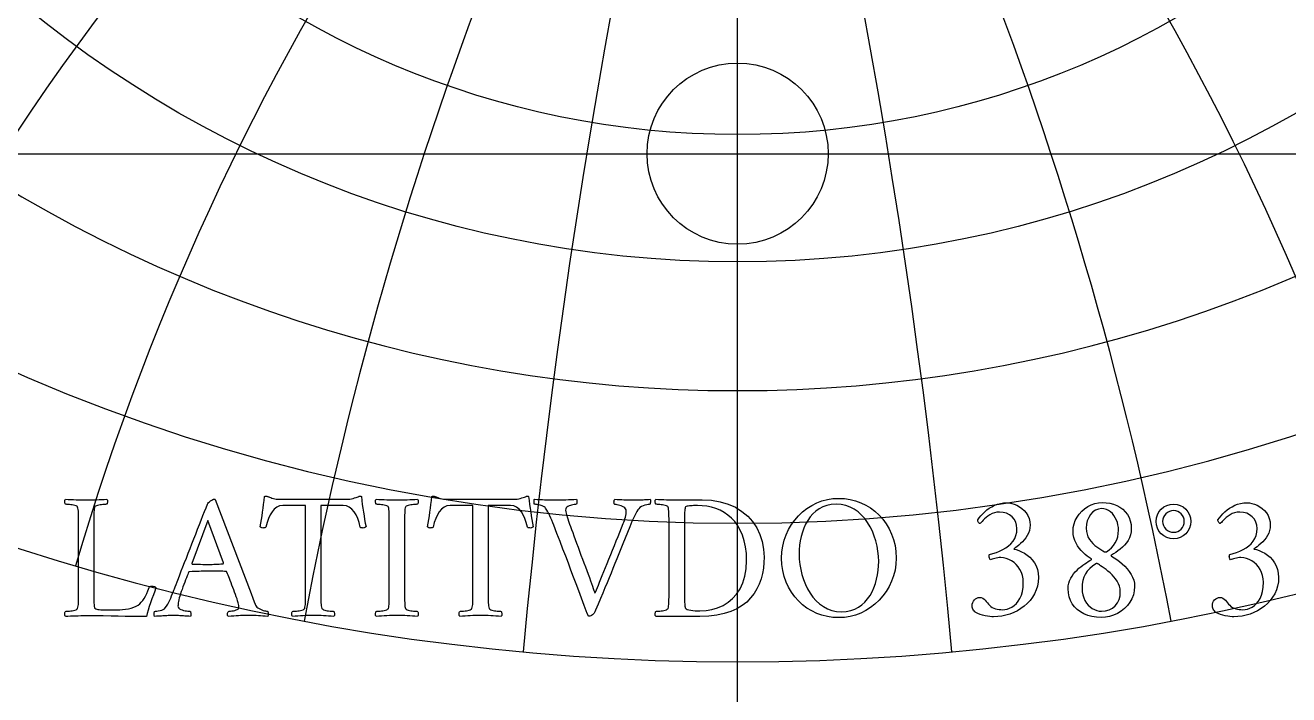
# Model space of a CAD drawing. Header units: millimetres. Extents: x -32.4 to 32.4, y -32.4 to 33.4.
# Drawn here: x -10.22 to 7.91, y -7.76 to 1.84 of the extents above; entities that cross this region are included whole.
import ezdxf

# ---------------------------------------------------------------- set-up
doc = ezdxf.new("R2010")
doc.units = ezdxf.units.MM
for name, color, linetype in [('CUT_INNER', 6, 'Continuous'), ('ENGRAVE', 7, 'Continuous'), ('ENGRAVE_FINE', 8, 'Continuous'), ('TEXT', 5, 'Continuous')]:
    doc.layers.add(name, color=color, linetype=linetype)

msp = doc.modelspace()

# ---------------------------------------------------------------- linework, layer by layer
at = {"layer": 'CUT_INNER'}
msp.add_circle((0, 0), 1.3, dxfattribs=at)
at = {"layer": 'ENGRAVE'}
for points in [[(0, -31.9), (0, 31.9)], [(-31.9, 0), (31.9, 0)]]:
    msp.add_lwpolyline(points, dxfattribs=at)
for centre, radius in [((0, 0), 31.9), ((0, 14.5583), 16.1101), ((0, 12.9155), 12.6421), ((0, 0), 20.8814), ((0, 0), 13.6687)]:
    msp.add_circle(centre, radius, dxfattribs=at)
for centre, radius, start, end in [((0, 16.9428), 20.3436, 152.65175, 27.34825), ((0, 20.5259), 25.8291, 183.831, 356.169), ((0, 26.2515), 33.5436, 206.89655, 333.10345), ((0, -16.6098), 26.6818, 38.5, 141.5), ((0, -16.6098), 26.6818, 38.5, 141.5)]:
    msp.add_arc(centre, radius, start, end, dxfattribs=at)
at = {"layer": 'ENGRAVE_FINE'}
for centre, radius, start, end in [((-99.5779, -16.6098), 103.0906, 5.264652, 27.419016), ((-99.5779, -16.6098), 103.0906, 5.264652, 27.419016), ((99.5779, -16.6098), 103.0906, 152.580984, 174.735348), ((99.5779, -16.6098), 103.0906, 152.580984, 174.735348), ((-46.2143, -16.6098), 53.3636, 10.69144, 55.74138), ((-46.2143, -16.6098), 53.3636, 10.69144, 55.74138), ((46.2143, -16.6098), 53.3636, 124.25862, 169.30856), ((46.2143, -16.6098), 53.3636, 124.25862, 169.30856), ((-26.6818, -16.6098), 37.7338, 16.46147, 85.90685), ((-26.6818, -16.6098), 37.7338, 16.46147, 85.90685), ((26.6818, -16.6098), 37.7338, 94.09315, 163.53853), ((26.6818, -16.6098), 37.7338, 94.09315, 163.53853), ((-15.4048, -16.6098), 30.8095, 22.79828, 117.66393), ((-15.4048, -16.6098), 30.8095, 22.79828, 117.66393), ((15.4048, -16.6098), 30.8095, 62.33607, 157.20172), ((15.4048, -16.6098), 30.8095, 62.33607, 157.20172), ((-7.1494, -16.6098), 27.623, 30.00143, 131.0588), ((-7.1494, -16.6098), 27.623, 30.00143, 131.0588), ((7.1494, -16.6098), 27.623, 48.9412, 149.99857), ((7.1494, -16.6098), 27.623, 48.9412, 149.99857), ((0, 52.1278), 63.3478, 239.880424, 300.119576)]:
    msp.add_arc(centre, radius, start, end, dxfattribs=at)
at = {"layer": 'TEXT'}
for points in [[(-9.2397, -6.34), (-9.2397, -6.3429), (-9.2397, -6.3465), (-9.2397, -6.3507), (-9.2397, -6.3556), (-9.2397, -6.3681), (-9.2397, -6.3824), (-9.2397, -6.3986), (-9.2397, -6.4164), (-9.2395, -6.4348), (-9.239, -6.4524), (-9.2382, -6.4691), (-9.2371, -6.4851), (-9.2355, -6.499), (-9.2332, -6.5097), (-9.2303, -6.5171), (-9.2267, -6.5214), (-9.213, -6.5295), (-9.1979, -6.5359), (-9.1813, -6.5405), (-9.1633, -6.5434), (-9.1418, -6.5451), (-9.115, -6.5463), (-9.0829, -6.547), (-9.0454, -6.5473), (-8.9029, -6.5473), (-8.8658, -6.5462), (-8.8268, -6.543), (-8.7861, -6.5378), (-8.7436, -6.5304), (-8.7024, -6.5208), (-8.6656, -6.5087), (-8.6331, -6.4942), (-8.6051, -6.4773), (-8.5821, -6.4589), (-8.56, -6.4372), (-8.5388, -6.4122), (-8.5183, -6.3841), (-8.4988, -6.3517), (-8.4804, -6.3141), (-8.4632, -6.2714), (-8.447, -6.2235), (-8.4428, -6.2167), (-8.4354, -6.2118), (-8.4247, -6.2089), (-8.4108, -6.2079), (-8.3894, -6.2089), (-8.3719, -6.2118), (-8.3583, -6.2167), (-8.3486, -6.2235), (-8.3671, -6.2761), (-8.3865, -6.3303), (-8.4066, -6.3862), (-8.4276, -6.4436), (-8.4471, -6.4998), (-8.4629, -6.5518), (-8.475, -6.5995), (-8.4833, -6.6431), (-8.5855, -6.6428), (-8.6873, -6.6418), (-8.7888, -6.6402), (-8.89, -6.6379), (-8.9942, -6.6356), (-9.105, -6.634), (-9.2222, -6.6331), (-9.3459, -6.6327), (-9.3888, -6.633), (-9.4294, -6.6337), (-9.4678, -6.6349), (-9.5039, -6.6366), (-9.5392, -6.6383), (-9.5751, -6.6395), (-9.6117, -6.6403), (-9.649, -6.6405), (-9.6534, -6.6344), (-9.6564, -6.6263), (-9.6579, -6.6162), (-9.658, -6.6042), (-9.657, -6.5923), (-9.6551, -6.5822), (-9.6524, -6.5741), (-9.649, -6.568), (-9.6396, -6.5677), (-9.6269, -6.567), (-9.6111, -6.5658), (-9.592, -6.5641), (-9.5715, -6.5617), (-9.5515, -6.5586), (-9.532, -6.5546), (-9.513, -6.5498), (-9.4964, -6.5445), (-9.4841, -6.5388), (-9.4763, -6.5328), (-9.4728, -6.5265), (-9.4682, -6.5099), (-9.4647, -6.4909), (-9.4624, -6.4697), (-9.4612, -6.4462), (-9.4606, -6.4211), (-9.4602, -6.3951), (-9.4599, -6.368), (-9.4599, -6.34), (-9.4599, -5.2599), (-9.4599, -5.2318), (-9.4602, -5.2045), (-9.4606, -5.178), (-9.4612, -5.1524), (-9.4624, -5.1283), (-9.4647, -5.1067), (-9.4682, -5.0875), (-9.4728, -5.0708), (-9.4763, -5.0635), (-9.4841, -5.0572), (-9.4964, -5.0518), (-9.513, -5.0475), (-9.532, -5.0438), (-9.5515, -5.0407), (-9.5715, -5.038), (-9.592, -5.0358), (-9.6111, -5.0341), (-9.6269, -5.0329), (-9.6396, -5.0322), (-9.649, -5.0319), (-9.6524, -5.0258), (-9.6551, -5.0177), (-9.657, -5.0076), (-9.658, -4.9957), (-9.6579, -4.9837), (-9.6564, -4.9736), (-9.6534, -4.9655), (-9.649, -4.9594), (-9.6103, -4.9608), (-9.5719, -4.9623), (-9.5338, -4.964), (-9.4961, -4.9659), (-9.4587, -4.9676), (-9.4217, -4.9688), (-9.3849, -4.9695), (-9.3485, -4.9697), (-9.3112, -4.9695), (-9.2743, -4.9688), (-9.238, -4.9676), (-9.2021, -4.9659), (-9.1661, -4.964), (-9.1293, -4.9623), (-9.0916, -4.9608), (-9.0532, -4.9594), (-9.0487, -4.9655), (-9.0457, -4.9736), (-9.0442, -4.9837), (-9.0441, -4.9957), (-9.0452, -5.0076), (-9.047, -5.0177), (-9.0497, -5.0258), (-9.0532, -5.0319), (-9.0626, -5.0322), (-9.0752, -5.0329), (-9.0911, -5.0341), (-9.1102, -5.0358), (-9.1306, -5.038), (-9.1503, -5.0407), (-9.1694, -5.0438), (-9.1879, -5.0475), (-9.2041, -5.0518), (-9.2164, -5.0572), (-9.2248, -5.0635), (-9.2293, -5.0708), (-9.2328, -5.0847), (-9.2355, -5.1006), (-9.2373, -5.1184), (-9.2384, -5.1381), (-9.239, -5.1593), (-9.2394, -5.1815), (-9.2396, -5.2047), (-9.2397, -5.2288), (-9.2397, -5.2327), (-9.2397, -5.2366), (-9.2397, -5.2404), (-9.2397, -5.2443), (-9.2397, -5.2482), (-9.2397, -5.2521), (-9.2397, -5.256), (-9.2397, -5.2599)], [(-8.0973, -6.2805), (-8.0958, -6.2765), (-8.0912, -6.2646), (-8.0835, -6.2448), (-8.0727, -6.217), (-8.0594, -6.1824), (-8.0439, -6.1422), (-8.0264, -6.0963), (-8.0067, -6.0447), (-7.9852, -5.9888), (-7.9623, -5.9298), (-7.938, -5.8677), (-7.9121, -5.8025), (-7.8855, -5.7354), (-7.8587, -5.6672), (-7.8318, -5.5981), (-7.8046, -5.528), (-7.7777, -5.4581), (-7.7512, -5.3897), (-7.7252, -5.3228), (-7.6997, -5.2573), (-7.6752, -5.1945), (-7.6521, -5.1355), (-7.6305, -5.0805), (-7.6104, -5.0293), (-7.6036, -5.0186), (-7.5939, -5.0073), (-7.581, -4.9953), (-7.565, -4.9827), (-7.5486, -4.9714), (-7.5343, -4.9633), (-7.5221, -4.9584), (-7.5119, -4.9568), (-7.5096, -4.9569), (-7.5077, -4.9571), (-7.5064, -4.9575), (-7.5055, -4.9581), (-7.5046, -4.9588), (-7.5032, -4.9597), (-7.5013, -4.9608), (-7.499, -4.962), (-6.9835, -6.3141), (-6.9581, -6.3808), (-6.9388, -6.4307), (-6.9257, -6.4637), (-6.9188, -6.4799), (-6.9107, -6.4937), (-6.8996, -6.5065), (-6.8855, -6.5183), (-6.8682, -6.5291), (-6.8495, -6.5388), (-6.8307, -6.5469), (-6.8119, -6.5536), (-6.7931, -6.5589), (-6.776, -6.5629), (-6.7624, -6.5657), (-6.7521, -6.5674), (-6.7452, -6.568), (-6.7408, -6.5753), (-6.7381, -6.5845), (-6.7369, -6.5954), (-6.7374, -6.6081), (-6.7387, -6.6204), (-6.74, -6.6298), (-6.7413, -6.6365), (-6.7426, -6.6405), (-6.7792, -6.638), (-6.8138, -6.6356), (-6.8465, -6.6335), (-6.8773, -6.6314), (-6.9086, -6.6297), (-6.9427, -6.6285), (-6.9798, -6.6278), (-7.0198, -6.6276), (-7.0619, -6.6278), (-7.1004, -6.6285), (-7.1351, -6.6297), (-7.1661, -6.6314), (-7.1971, -6.6335), (-7.2319, -6.6356), (-7.2703, -6.638), (-7.3125, -6.6405), (-7.3169, -6.6344), (-7.3199, -6.6263), (-7.3215, -6.6162), (-7.3215, -6.6042), (-7.3203, -6.5923), (-7.318, -6.5822), (-7.3145, -6.5741), (-7.3099, -6.568), (-7.2966, -6.5674), (-7.2801, -6.5657), (-7.2604, -6.5629), (-7.2374, -6.5589), (-7.2147, -6.554), (-7.1959, -6.5482), (-7.181, -6.5417), (-7.17, -6.5343), (-7.1655, -6.5282), (-7.1622, -6.5201), (-7.1603, -6.51), (-7.1597, -6.498), (-7.1607, -6.4844), (-7.1639, -6.4666), (-7.1691, -6.4449), (-7.1765, -6.419), (-7.1855, -6.3903), (-7.1956, -6.3598), (-7.2068, -6.3275), (-7.2192, -6.2934), (-7.2322, -6.2587), (-7.2451, -6.2244), (-7.2581, -6.1907), (-7.271, -6.1574), (-7.2834, -6.1258), (-7.2947, -6.0972), (-7.3048, -6.0714), (-7.3138, -6.0486), (-7.3211, -6.0299), (-7.3264, -6.0166), (-7.3296, -6.0085), (-7.3306, -6.0059), (-7.3309, -6.0056), (-7.3319, -6.0046), (-7.3335, -6.003), (-7.3358, -6.0007), (-7.3384, -5.9984), (-7.341, -5.9968), (-7.3436, -5.9958), (-7.3462, -5.9955), (-7.3667, -5.9944), (-7.3895, -5.9936), (-7.4146, -5.9931), (-7.442, -5.9929), (-7.47, -5.9929), (-7.497, -5.9929), (-7.5231, -5.9929), (-7.5482, -5.9929), (-7.5547, -5.9929), (-7.5612, -5.9929), (-7.5676, -5.9929), (-7.5741, -5.9929), (-7.5804, -5.9929), (-7.5864, -5.9929), (-7.5921, -5.9929), (-7.5974, -5.9929), (-7.6348, -5.993), (-7.6693, -5.9932), (-7.7009, -5.9937), (-7.7295, -5.9942), (-7.7587, -5.9951), (-7.7917, -5.9965), (-7.8286, -5.9983), (-7.8694, -6.0007), (-7.8709, -6.0009), (-7.8726, -6.0017), (-7.8747, -6.0029), (-7.8772, -6.0046), (-7.8794, -6.0063), (-7.8811, -6.0075), (-7.882, -6.0082), (-7.8824, -6.0085), (-7.8836, -6.0117), (-7.8872, -6.0214), (-7.8933, -6.0376), (-7.9018, -6.0603), (-7.912, -6.0874), (-7.9231, -6.1169), (-7.9353, -6.1489), (-7.9484, -6.1833), (-7.9616, -6.2184), (-7.974, -6.2523), (-7.9856, -6.2851), (-7.9963, -6.3167), (-8.0069, -6.3478), (-8.0154, -6.3763), (-8.0218, -6.4022), (-8.0261, -6.4255), (-8.0289, -6.4464), (-8.031, -6.465), (-8.0322, -6.4814), (-8.0326, -6.4954), (-8.0301, -6.509), (-8.0226, -6.521), (-8.01, -6.5316), (-7.9924, -6.5408), (-7.9722, -6.5485), (-7.9516, -6.5547), (-7.9308, -6.5595), (-7.9095, -6.5628), (-7.8902, -6.5651), (-7.8749, -6.5667), (-7.8637, -6.5677), (-7.8564, -6.568), (-7.854, -6.5719), (-7.8519, -6.5787), (-7.8501, -6.5881), (-7.8487, -6.6004), (-7.8479, -6.6131), (-7.848, -6.624), (-7.8492, -6.6331), (-7.8513, -6.6405), (-7.875, -6.6392), (-7.8969, -6.6379), (-7.9171, -6.6366), (-7.9355, -6.6353), (-7.9529, -6.634), (-7.9704, -6.6327), (-7.9879, -6.6314), (-8.0054, -6.6301), (-8.0243, -6.629), (-8.0459, -6.6282), (-8.0702, -6.6277), (-8.0973, -6.6276), (-8.1247, -6.6277), (-8.1498, -6.6282), (-8.1726, -6.629), (-8.1932, -6.6301), (-8.2126, -6.6314), (-8.232, -6.6327), (-8.2515, -6.634), (-8.2709, -6.6353), (-8.2916, -6.6366), (-8.3149, -6.6379), (-8.3408, -6.6392), (-8.3693, -6.6405), (-8.3716, -6.6365), (-8.3732, -6.6298), (-8.3742, -6.6204), (-8.3745, -6.6081), (-8.3742, -6.5954), (-8.3732, -6.5845), (-8.3716, -6.5753), (-8.3693, -6.568), (-8.3557, -6.5672), (-8.3379, -6.5651), (-8.3161, -6.5614), (-8.2903, -6.5563), (-8.2648, -6.5496), (-8.244, -6.5411), (-8.2279, -6.5308), (-8.2165, -6.5188), (-8.1978, -6.4934), (-8.1806, -6.4666), (-8.1648, -6.4384), (-8.1504, -6.4087), (-8.1369, -6.3778), (-8.1236, -6.3462), (-8.1104, -6.3137), (-8.0973, -6.2805)], [(-5.6003, -4.9594), (-5.5836, -4.9586), (-5.5647, -4.9561), (-5.5435, -4.9521), (-5.52, -4.9464), (-5.497, -4.9401), (-5.4772, -4.9341), (-5.4607, -4.9285), (-5.4474, -4.9231), (-5.4379, -4.9186), (-5.43, -4.9154), (-5.4236, -4.9134), (-5.419, -4.9128), (-5.4149, -4.9131), (-5.4105, -4.9141), (-5.4058, -4.9157), (-5.4008, -4.9179), (-5.3941, -4.9757), (-5.3869, -5.0326), (-5.3792, -5.0884), (-5.371, -5.1433), (-5.3624, -5.1972), (-5.3532, -5.2502), (-5.3436, -5.3021), (-5.3335, -5.3531), (-5.3366, -5.3559), (-5.3406, -5.3589), (-5.3456, -5.3623), (-5.3516, -5.3661), (-5.3584, -5.3693), (-5.3659, -5.3712), (-5.3739, -5.3719), (-5.3827, -5.3712), (-5.3956, -5.3704), (-5.406, -5.368), (-5.4138, -5.364), (-5.419, -5.3583), (-5.434, -5.295), (-5.4533, -5.2372), (-5.4768, -5.1849), (-5.5044, -5.1381), (-5.5365, -5.0996), (-5.5731, -5.0721), (-5.6142, -5.0556), (-5.6599, -5.05), (-5.9811, -5.05), (-5.9811, -6.34), (-5.981, -6.368), (-5.9807, -6.3951), (-5.9803, -6.4211), (-5.9798, -6.4462), (-5.9785, -6.4697), (-5.9762, -6.4909), (-5.9727, -6.5099), (-5.9681, -6.5265), (-5.9636, -6.5328), (-5.9552, -6.5388), (-5.9428, -6.5445), (-5.9267, -6.5498), (-5.9083, -6.5546), (-5.8894, -6.5586), (-5.8701, -6.5617), (-5.8502, -6.5641), (-5.8317, -6.5658), (-5.8162, -6.567), (-5.8039, -6.5677), (-5.7946, -6.568), (-5.7911, -6.5741), (-5.7884, -6.5822), (-5.7865, -6.5923), (-5.7855, -6.6042), (-5.7856, -6.6162), (-5.7871, -6.6263), (-5.7901, -6.6344), (-5.7946, -6.6405), (-5.833, -6.638), (-5.8706, -6.6356), (-5.9075, -6.6335), (-5.9435, -6.6314), (-5.9794, -6.6297), (-6.0157, -6.6285), (-6.0525, -6.6278), (-6.0898, -6.6276), (-6.1263, -6.6278), (-6.163, -6.6285), (-6.2001, -6.6297), (-6.2375, -6.6314), (-6.2752, -6.6335), (-6.3133, -6.6356), (-6.3516, -6.638), (-6.3903, -6.6405), (-6.3948, -6.6344), (-6.3978, -6.6263), (-6.3993, -6.6162), (-6.3994, -6.6042), (-6.3983, -6.5923), (-6.3965, -6.5822), (-6.3938, -6.5741), (-6.3903, -6.568), (-6.3809, -6.5677), (-6.3683, -6.567), (-6.3524, -6.5658), (-6.3333, -6.5641), (-6.3129, -6.5617), (-6.2929, -6.5586), (-6.2734, -6.5546), (-6.2543, -6.5498), (-6.2377, -6.5445), (-6.2255, -6.5388), (-6.2177, -6.5328), (-6.2142, -6.5265), (-6.2096, -6.5099), (-6.2061, -6.4909), (-6.2037, -6.4697), (-6.2025, -6.4462), (-6.202, -6.4211), (-6.2016, -6.3951), (-6.2013, -6.368), (-6.2012, -6.34), (-6.2012, -5.05), (-6.5276, -5.05), (-6.5733, -5.0556), (-6.6144, -5.0721), (-6.651, -5.0996), (-6.683, -5.1381), (-6.7109, -5.1849), (-6.7348, -5.2372), (-6.7549, -5.295), (-6.7711, -5.3583), (-6.7763, -5.364), (-6.7841, -5.368), (-6.7944, -5.3704), (-6.8074, -5.3712), (-6.816, -5.3719), (-6.8239, -5.3712), (-6.8309, -5.3693), (-6.8372, -5.3661), (-6.8426, -5.3623), (-6.8472, -5.3589), (-6.851, -5.3559), (-6.854, -5.3531), (-6.844, -5.3021), (-6.8346, -5.2502), (-6.8258, -5.1972), (-6.8177, -5.1433), (-6.8101, -5.0884), (-6.8028, -5.0326), (-6.7959, -4.9757), (-6.7892, -4.9179), (-6.7824, -4.9159), (-6.775, -4.915), (-6.7669, -4.9153), (-6.7582, -4.9166), (-6.7496, -4.9187), (-6.742, -4.9209), (-6.7353, -4.9232), (-6.7297, -4.9257), (-6.7168, -4.931), (-6.7015, -4.9364), (-6.6838, -4.942), (-6.6636, -4.9477), (-6.643, -4.9528), (-6.6238, -4.9565), (-6.6061, -4.9587), (-6.5898, -4.9594)], [(-4.8879, -4.9697), (-4.8506, -4.9695), (-4.8138, -4.9688), (-4.7774, -4.9676), (-4.7416, -4.9659), (-4.7056, -4.964), (-4.6687, -4.9623), (-4.6311, -4.9608), (-4.5926, -4.9594), (-4.5882, -4.9655), (-4.5852, -4.9736), (-4.5837, -4.9837), (-4.5836, -4.9957), (-4.5846, -5.0076), (-4.5865, -5.0177), (-4.5892, -5.0258), (-4.5926, -5.0319), (-4.602, -5.0322), (-4.6147, -5.0329), (-4.6305, -5.0341), (-4.6496, -5.0358), (-4.67, -5.038), (-4.6898, -5.0407), (-4.7089, -5.0438), (-4.7273, -5.0475), (-4.7435, -5.0518), (-4.7558, -5.0572), (-4.7643, -5.0635), (-4.7688, -5.0708), (-4.7723, -5.0847), (-4.7749, -5.1006), (-4.7768, -5.1184), (-4.7778, -5.1381), (-4.7784, -5.1593), (-4.7788, -5.1815), (-4.7791, -5.2047), (-4.7791, -5.2288), (-4.7791, -5.2327), (-4.7791, -5.2366), (-4.7791, -5.2404), (-4.7791, -5.2443), (-4.7791, -5.2482), (-4.7791, -5.2521), (-4.7791, -5.256), (-4.7791, -5.2599), (-4.7791, -6.34), (-4.7791, -6.3439), (-4.7791, -6.3478), (-4.7791, -6.3517), (-4.7791, -6.3556), (-4.7791, -6.3595), (-4.7791, -6.3633), (-4.7791, -6.3672), (-4.7791, -6.3711), (-4.7791, -6.3952), (-4.7788, -6.4181), (-4.7784, -6.4398), (-4.7778, -6.4605), (-4.7768, -6.4797), (-4.7749, -6.4971), (-4.7723, -6.5127), (-4.7688, -6.5265), (-4.7643, -6.5328), (-4.7558, -6.5388), (-4.7435, -6.5445), (-4.7273, -6.5498), (-4.7089, -6.5546), (-4.6898, -6.5586), (-4.67, -6.5617), (-4.6496, -6.5641), (-4.6305, -6.5658), (-4.6147, -6.567), (-4.602, -6.5677), (-4.5926, -6.568), (-4.5892, -6.5741), (-4.5865, -6.5822), (-4.5846, -6.5923), (-4.5836, -6.6042), (-4.5837, -6.6162), (-4.5852, -6.6263), (-4.5882, -6.6344), (-4.5926, -6.6405), (-4.6311, -6.638), (-4.6687, -6.6356), (-4.7056, -6.6335), (-4.7416, -6.6314), (-4.7774, -6.6297), (-4.8138, -6.6285), (-4.8506, -6.6278), (-4.8879, -6.6276), (-4.9244, -6.6278), (-4.9611, -6.6285), (-4.9982, -6.6297), (-5.0356, -6.6314), (-5.0733, -6.6335), (-5.1114, -6.6356), (-5.1497, -6.638), (-5.1884, -6.6405), (-5.1929, -6.6344), (-5.1959, -6.6263), (-5.1974, -6.6162), (-5.1975, -6.6042), (-5.1964, -6.5923), (-5.1946, -6.5822), (-5.1919, -6.5741), (-5.1884, -6.568), (-5.179, -6.5677), (-5.1664, -6.567), (-5.1505, -6.5658), (-5.1314, -6.5641), (-5.1109, -6.5617), (-5.091, -6.5586), (-5.0714, -6.5546), (-5.0524, -6.5498), (-5.0358, -6.5445), (-5.0236, -6.5388), (-5.0158, -6.5328), (-5.0123, -6.5265), (-5.0077, -6.5099), (-5.0042, -6.4909), (-5.0018, -6.4697), (-5.0006, -6.4462), (-5.0001, -6.4211), (-4.9996, -6.3951), (-4.9994, -6.368), (-4.9993, -6.34), (-4.9993, -5.2599), (-4.9994, -5.2318), (-4.9996, -5.2045), (-5.0001, -5.178), (-5.0006, -5.1524), (-5.0018, -5.1283), (-5.0042, -5.1067), (-5.0077, -5.0875), (-5.0123, -5.0708), (-5.0158, -5.0635), (-5.0236, -5.0572), (-5.0358, -5.0518), (-5.0524, -5.0475), (-5.0714, -5.0438), (-5.091, -5.0407), (-5.1109, -5.038), (-5.1314, -5.0358), (-5.1505, -5.0341), (-5.1664, -5.0329), (-5.179, -5.0322), (-5.1884, -5.0319), (-5.1919, -5.0258), (-5.1946, -5.0177), (-5.1964, -5.0076), (-5.1975, -4.9957), (-5.1974, -4.9837), (-5.1959, -4.9736), (-5.1929, -4.9655), (-5.1884, -4.9594), (-5.1497, -4.9608), (-5.1114, -4.9623), (-5.0733, -4.964), (-5.0356, -4.9659), (-4.9982, -4.9676), (-4.9611, -4.9688), (-4.9244, -4.9695), (-4.8879, -4.9697)], [(-3.199, -4.9594), (-3.1824, -4.9586), (-3.1634, -4.9561), (-3.1422, -4.9521), (-3.1187, -4.9464), (-3.0958, -4.9401), (-3.076, -4.9341), (-3.0595, -4.9285), (-3.0462, -4.9231), (-3.0367, -4.9186), (-3.0287, -4.9154), (-3.0224, -4.9134), (-3.0177, -4.9128), (-3.0137, -4.9131), (-3.0093, -4.9141), (-3.0046, -4.9157), (-2.9996, -4.9179), (-2.9929, -4.9757), (-2.9857, -5.0326), (-2.978, -5.0884), (-2.9698, -5.1433), (-2.9611, -5.1972), (-2.952, -5.2502), (-2.9424, -5.3021), (-2.9322, -5.3531), (-2.9353, -5.3559), (-2.9394, -5.3589), (-2.9444, -5.3623), (-2.9504, -5.3661), (-2.9572, -5.3693), (-2.9646, -5.3712), (-2.9727, -5.3719), (-2.9815, -5.3712), (-2.9944, -5.3704), (-3.0048, -5.368), (-3.0125, -5.364), (-3.0177, -5.3583), (-3.0328, -5.295), (-3.052, -5.2372), (-3.0755, -5.1849), (-3.1032, -5.1381), (-3.1353, -5.0996), (-3.1718, -5.0721), (-3.213, -5.0556), (-3.2586, -5.05), (-3.5798, -5.05), (-3.5798, -6.34), (-3.5797, -6.368), (-3.5795, -6.3951), (-3.5791, -6.4211), (-3.5785, -6.4462), (-3.5773, -6.4697), (-3.575, -6.4909), (-3.5715, -6.5099), (-3.5669, -6.5265), (-3.5623, -6.5328), (-3.5539, -6.5388), (-3.5416, -6.5445), (-3.5254, -6.5498), (-3.5071, -6.5546), (-3.4882, -6.5586), (-3.4688, -6.5617), (-3.449, -6.5641), (-3.4305, -6.5658), (-3.415, -6.567), (-3.4026, -6.5677), (-3.3933, -6.568), (-3.3898, -6.5741), (-3.3872, -6.5822), (-3.3853, -6.5923), (-3.3843, -6.6042), (-3.3843, -6.6162), (-3.3859, -6.6263), (-3.3889, -6.6344), (-3.3933, -6.6405), (-3.4318, -6.638), (-3.4694, -6.6356), (-3.5062, -6.6335), (-3.5423, -6.6314), (-3.5781, -6.6297), (-3.6145, -6.6285), (-3.6513, -6.6278), (-3.6886, -6.6276), (-3.725, -6.6278), (-3.7618, -6.6285), (-3.7989, -6.6297), (-3.8363, -6.6314), (-3.874, -6.6335), (-3.912, -6.6356), (-3.9504, -6.638), (-3.9891, -6.6405), (-3.9935, -6.6344), (-3.9965, -6.6263), (-3.9981, -6.6162), (-3.9982, -6.6042), (-3.9971, -6.5923), (-3.9952, -6.5822), (-3.9926, -6.5741), (-3.9891, -6.568), (-3.9797, -6.5677), (-3.9671, -6.567), (-3.9512, -6.5658), (-3.9321, -6.5641), (-3.9116, -6.5617), (-3.8916, -6.5586), (-3.8721, -6.5546), (-3.8531, -6.5498), (-3.8365, -6.5445), (-3.8243, -6.5388), (-3.8164, -6.5328), (-3.813, -6.5265), (-3.8083, -6.5099), (-3.8049, -6.4909), (-3.8025, -6.4697), (-3.8013, -6.4462), (-3.8007, -6.4211), (-3.8003, -6.3951), (-3.8001, -6.368), (-3.8, -6.34), (-3.8, -5.05), (-4.1264, -5.05), (-4.172, -5.0556), (-4.2132, -5.0721), (-4.2497, -5.0996), (-4.2818, -5.1381), (-4.3096, -5.1849), (-4.3336, -5.2372), (-4.3537, -5.295), (-4.3699, -5.3583), (-4.3751, -5.364), (-4.3828, -5.368), (-4.3932, -5.3704), (-4.4061, -5.3712), (-4.4148, -5.3719), (-4.4227, -5.3712), (-4.4297, -5.3693), (-4.4359, -5.3661), (-4.4414, -5.3623), (-4.446, -5.3589), (-4.4498, -5.3559), (-4.4528, -5.3531), (-4.4427, -5.3021), (-4.4333, -5.2502), (-4.4246, -5.1972), (-4.4165, -5.1433), (-4.4089, -5.0884), (-4.4016, -5.0326), (-4.3946, -4.9757), (-4.388, -4.9179), (-4.3812, -4.9159), (-4.3738, -4.915), (-4.3657, -4.9153), (-4.3569, -4.9166), (-4.3483, -4.9187), (-4.3407, -4.9209), (-4.3341, -4.9232), (-4.3284, -4.9257), (-4.3156, -4.931), (-4.3003, -4.9364), (-4.2825, -4.942), (-4.2624, -4.9477), (-4.2417, -4.9528), (-4.2225, -4.9565), (-4.2048, -4.9587), (-4.1886, -4.9594)], [(-2.624, -4.9697), (-2.5829, -4.9695), (-2.5424, -4.9688), (-2.5026, -4.9676), (-2.4634, -4.9659), (-2.4247, -4.964), (-2.3863, -4.9623), (-2.3483, -4.9608), (-2.3106, -4.9594), (-2.3084, -4.9658), (-2.307, -4.9746), (-2.3064, -4.9859), (-2.3067, -4.9995), (-2.3077, -5.0127), (-2.3096, -5.0225), (-2.3123, -5.0289), (-2.3157, -5.0319), (-2.3226, -5.0323), (-2.3329, -5.0335), (-2.3466, -5.0356), (-2.3637, -5.0384), (-2.3822, -5.0423), (-2.4003, -5.0475), (-2.4178, -5.0539), (-2.4349, -5.0617), (-2.4496, -5.0713), (-2.4602, -5.0834), (-2.4665, -5.0979), (-2.4686, -5.1148), (-2.4657, -5.141), (-2.4569, -5.1783), (-2.4424, -5.2265), (-2.422, -5.2858), (-2.4107, -5.3166), (-2.3977, -5.3521), (-2.3829, -5.3924), (-2.3663, -5.4373), (-2.3484, -5.4858), (-2.3297, -5.5367), (-2.3102, -5.59), (-2.2898, -5.6458), (-2.269, -5.7028), (-2.2481, -5.7598), (-2.2269, -5.8168), (-2.2057, -5.8738), (-2.1848, -5.9296), (-2.1649, -5.9832), (-2.1459, -6.0345), (-2.1279, -6.0836), (-2.1113, -6.1293), (-2.0962, -6.1707), (-2.0828, -6.2077), (-2.071, -6.2403), (-2.0612, -6.2673), (-2.0538, -6.2873), (-2.0489, -6.3003), (-2.0464, -6.3064), (-2.0423, -6.2975), (-2.0353, -6.2814), (-2.0255, -6.258), (-2.0127, -6.2273), (-1.9975, -6.1907), (-1.9806, -6.1493), (-1.9619, -6.1033), (-1.9414, -6.0525), (-1.9195, -5.998), (-1.8964, -5.9408), (-1.8722, -5.8808), (-1.8469, -5.8181), (-1.8209, -5.7537), (-1.7948, -5.6889), (-1.7685, -5.6236), (-1.742, -5.5578), (-1.7158, -5.4927), (-1.6905, -5.4295), (-1.666, -5.3683), (-1.6423, -5.3091), (-1.6335, -5.2867), (-1.6254, -5.2637), (-1.618, -5.2401), (-1.6112, -5.2158), (-1.6055, -5.1922), (-1.6015, -5.1705), (-1.599, -5.1507), (-1.5982, -5.1329), (-1.6004, -5.1135), (-1.607, -5.0967), (-1.6179, -5.0824), (-1.6332, -5.0708), (-1.651, -5.0612), (-1.6695, -5.0533), (-1.6886, -5.047), (-1.7083, -5.0423), (-1.7269, -5.0389), (-1.7423, -5.0364), (-1.7547, -5.035), (-1.764, -5.0345), (-1.7685, -5.0304), (-1.7718, -5.0232), (-1.7737, -5.0129), (-1.7744, -4.9995), (-1.7737, -4.9859), (-1.7718, -4.9746), (-1.7685, -4.9658), (-1.764, -4.9594), (-1.7295, -4.9608), (-1.696, -4.9623), (-1.6635, -4.964), (-1.6319, -4.9659), (-1.6003, -4.9676), (-1.5678, -4.9688), (-1.5343, -4.9695), (-1.4998, -4.9697), (-1.4715, -4.9697), (-1.4464, -4.9694), (-1.4243, -4.969), (-1.4052, -4.9685), (-1.3878, -4.9677), (-1.3706, -4.9668), (-1.3535, -4.9658), (-1.3366, -4.9646), (-1.3188, -4.9633), (-1.299, -4.962), (-1.2774, -4.9607), (-1.2537, -4.9594), (-1.2516, -4.9659), (-1.2505, -4.9749), (-1.2503, -4.9866), (-1.2511, -5.0008), (-1.2526, -5.0144), (-1.2544, -5.0241), (-1.2565, -5.03), (-1.2589, -5.0319), (-1.2692, -5.0327), (-1.2845, -5.0352), (-1.3048, -5.0392), (-1.3301, -5.0449), (-1.3566, -5.053), (-1.3803, -5.0643), (-1.4013, -5.0789), (-1.4195, -5.0967), (-1.432, -5.1129), (-1.4464, -5.1359), (-1.4625, -5.1654), (-1.4804, -5.2016), (-1.4986, -5.2407), (-1.5157, -5.279), (-1.5316, -5.3164), (-1.5464, -5.3531), (-1.5807, -5.4381), (-1.6134, -5.5195), (-1.6448, -5.5974), (-1.6746, -5.6717), (-1.7036, -5.7436), (-1.7323, -5.8142), (-1.7606, -5.8835), (-1.7886, -5.9515), (-1.8167, -6.0195), (-1.8453, -6.0888), (-1.8743, -6.1594), (-1.9039, -6.2312), (-1.9346, -6.3057), (-1.9673, -6.3841), (-2.002, -6.4663), (-2.0386, -6.5524), (-2.0492, -6.5751), (-2.0603, -6.5939), (-2.0719, -6.6088), (-2.0839, -6.6198), (-2.0963, -6.6277), (-2.1088, -6.6334), (-2.1216, -6.6368), (-2.1344, -6.6379), (-2.1381, -6.6369), (-2.1415, -6.6337), (-2.1446, -6.6284), (-2.1474, -6.6211), (-2.15, -6.6132), (-2.1526, -6.6065), (-2.1551, -6.6009), (-2.1577, -6.5965), (-2.1998, -6.4857), (-2.2403, -6.3786), (-2.2794, -6.2752), (-2.317, -6.1755), (-2.3541, -6.0774), (-2.3915, -5.9784), (-2.4292, -5.8785), (-2.4673, -5.7779), (-2.5067, -5.6743), (-2.5486, -5.5655), (-2.5928, -5.4515), (-2.6395, -5.3324), (-2.6537, -5.2958), (-2.6677, -5.2612), (-2.6816, -5.2285), (-2.6952, -5.1977), (-2.7092, -5.1686), (-2.724, -5.1407), (-2.7397, -5.1142), (-2.7561, -5.0889), (-2.7639, -5.079), (-2.7742, -5.0701), (-2.7872, -5.0622), (-2.8027, -5.0552), (-2.8195, -5.0492), (-2.8361, -5.0442), (-2.8525, -5.0402), (-2.8688, -5.0371), (-2.8839, -5.0348), (-2.897, -5.0332), (-2.9079, -5.0322), (-2.9167, -5.0319), (-2.9178, -5.0297), (-2.9186, -5.0232), (-2.9191, -5.0122), (-2.9193, -4.9969), (-2.9191, -4.9815), (-2.9186, -4.9701), (-2.9178, -4.9627), (-2.9167, -4.9594), (-2.8745, -4.9608), (-2.8361, -4.9623), (-2.8014, -4.964), (-2.7703, -4.9659), (-2.7393, -4.9676), (-2.7046, -4.9688), (-2.6662, -4.9695), (-2.624, -4.9697)], [(-0.5077, -4.9672), (-0.374, -4.9739), (-0.25, -4.994), (-0.1357, -5.0276), (-0.0311, -5.0747), (0.0628, -5.1333), (0.1451, -5.2016), (0.2156, -5.2796), (0.2746, -5.3674), (0.321, -5.4631), (0.3542, -5.5652), (0.3741, -5.6736), (0.3808, -5.7883), (0.378, -5.8681), (0.3698, -5.9469), (0.356, -6.0248), (0.3367, -6.1017), (0.3109, -6.1762), (0.2775, -6.2468), (0.2364, -6.3135), (0.1878, -6.3763), (0.1307, -6.434), (0.0644, -6.4854), (-0.0111, -6.5305), (-0.0958, -6.5693), (-0.1907, -6.6004), (-0.2966, -6.6227), (-0.4135, -6.6361), (-0.5414, -6.6405), (-1.1734, -6.6405), (-1.1779, -6.6344), (-1.1809, -6.6263), (-1.1824, -6.6162), (-1.1825, -6.6042), (-1.1814, -6.5923), (-1.1796, -6.5822), (-1.1769, -6.5741), (-1.1734, -6.568), (-1.164, -6.5677), (-1.1514, -6.567), (-1.1355, -6.5658), (-1.1164, -6.5641), (-1.0959, -6.5617), (-1.076, -6.5586), (-1.0564, -6.5546), (-1.0374, -6.5498), (-1.0208, -6.5445), (-1.0086, -6.5388), (-1.0008, -6.5328), (-0.9973, -6.5265), (-0.9927, -6.5099), (-0.9892, -6.4909), (-0.9868, -6.4697), (-0.9856, -6.4462), (-0.9851, -6.4211), (-0.9846, -6.3951), (-0.9844, -6.368), (-0.9843, -6.34), (-0.9843, -5.2599), (-0.9844, -5.2318), (-0.9846, -5.2045), (-0.9851, -5.178), (-0.9856, -5.1524), (-0.9868, -5.1283), (-0.9892, -5.1067), (-0.9927, -5.0875), (-0.9973, -5.0708), (-1.0008, -5.0635), (-1.0086, -5.0572), (-1.0208, -5.0518), (-1.0374, -5.0475), (-1.0564, -5.0438), (-1.076, -5.0407), (-1.0959, -5.038), (-1.1164, -5.0358), (-1.1355, -5.0341), (-1.1514, -5.0329), (-1.164, -5.0322), (-1.1734, -5.0319), (-1.1769, -5.0258), (-1.1796, -5.0177), (-1.1814, -5.0076), (-1.1825, -4.9957), (-1.1824, -4.9837), (-1.1809, -4.9736), (-1.1779, -4.9655), (-1.1734, -4.9594), (-1.1347, -4.9608), (-1.0964, -4.9623), (-1.0583, -4.964), (-1.0206, -4.9659), (-0.9832, -4.9676), (-0.9461, -4.9688), (-0.9094, -4.9695), (-0.8729, -4.9697), (-0.8336, -4.9697), (-0.7907, -4.9694), (-0.7442, -4.969), (-0.6942, -4.9685), (-0.6437, -4.9679), (-0.5958, -4.9675), (-0.5504, -4.9672), (-0.5077, -4.9672)], [(-0.7616, -5.265), (-0.7616, -6.3426), (-0.7616, -6.3531), (-0.7616, -6.3663), (-0.7616, -6.3822), (-0.7616, -6.4009), (-0.7613, -6.4208), (-0.7606, -6.4404), (-0.7594, -6.4597), (-0.7577, -6.4786), (-0.7556, -6.4955), (-0.7535, -6.5087), (-0.7511, -6.5182), (-0.7486, -6.5239), (-0.738, -6.5335), (-0.7217, -6.5414), (-0.6998, -6.5477), (-0.6722, -6.5524), (-0.6412, -6.5558), (-0.609, -6.5583), (-0.5758, -6.5597), (-0.5414, -6.5602), (-0.4526, -6.5553), (-0.3675, -6.5408), (-0.2861, -6.5165), (-0.2085, -6.4825), (-0.1364, -6.4385), (-0.0716, -6.3844), (-0.014, -6.32), (0.0363, -6.2455), (0.0771, -6.1604), (0.1062, -6.0645), (0.1237, -5.9577), (0.1295, -5.8401), (0.1259, -5.7366), (0.1149, -5.6413), (0.0967, -5.554), (0.0712, -5.4749), (0.0395, -5.4032), (0.0026, -5.3385), (-0.0395, -5.2808), (-0.0868, -5.2301), (-0.1383, -5.186), (-0.193, -5.1485), (-0.2509, -5.1174), (-0.3121, -5.0928), (-0.3757, -5.0741), (-0.4407, -5.0607), (-0.5071, -5.0527), (-0.5751, -5.05), (-0.5844, -5.0501), (-0.5971, -5.0504), (-0.6129, -5.0508), (-0.632, -5.0513), (-0.6524, -5.0522), (-0.6722, -5.0536), (-0.6913, -5.0555), (-0.7097, -5.0578), (-0.7259, -5.0609), (-0.7382, -5.0649), (-0.7467, -5.07), (-0.7512, -5.076), (-0.7547, -5.09), (-0.7573, -5.1061), (-0.7592, -5.1243), (-0.7603, -5.1446), (-0.7608, -5.1662), (-0.7612, -5.1883), (-0.7615, -5.2109), (-0.7616, -5.234), (-0.7616, -5.2378), (-0.7616, -5.2417), (-0.7616, -5.2456), (-0.7616, -5.2495), (-0.7616, -5.2534), (-0.7616, -5.2573), (-0.7616, -5.2612), (-0.7616, -5.265)], [(1.4506, -4.9464), (1.5336, -4.9503), (1.6141, -4.962), (1.6922, -4.9814), (1.7679, -5.0086), (1.8402, -5.043), (1.9081, -5.084), (1.9716, -5.1317), (2.0308, -5.186), (2.0848, -5.2463), (2.1328, -5.3117), (2.1748, -5.3823), (2.2108, -5.458), (2.2397, -5.5384), (2.2604, -5.6228), (2.2728, -5.7113), (2.2769, -5.8038), (2.2728, -5.8917), (2.2604, -5.9764), (2.2397, -6.0581), (2.2108, -6.1367), (2.1748, -6.2115), (2.1328, -6.2817), (2.0848, -6.3475), (2.0308, -6.4087), (1.9716, -6.4644), (1.9081, -6.5136), (1.8402, -6.5563), (1.7679, -6.5926), (1.6922, -6.6215), (1.6141, -6.6421), (1.5336, -6.6545), (1.4506, -6.6586), (1.3687, -6.6548), (1.289, -6.6431), (1.2114, -6.6237), (1.1359, -6.5965), (1.0637, -6.5621), (0.996, -6.521), (0.9328, -6.4733), (0.8742, -6.419), (0.8209, -6.3588), (0.7735, -6.2934), (0.7322, -6.2228), (0.6968, -6.147), (0.6685, -6.0668), (0.6482, -5.9829), (0.6361, -5.8952), (0.632, -5.8038), (0.6361, -5.7159), (0.6482, -5.6309), (0.6685, -5.5488), (0.6968, -5.4697), (0.7322, -5.3943), (0.7735, -5.3237), (0.8209, -5.2577), (0.8742, -5.1964), (0.9328, -5.1407), (0.996, -5.0915), (1.0637, -5.0488), (1.1359, -5.0125), (1.2114, -4.9836), (1.289, -4.9629), (1.3687, -4.9506), (1.4506, -4.9464)], [(1.4143, -5.0319), (1.3457, -5.0359), (1.2822, -5.0478), (1.2239, -5.0676), (1.1708, -5.0954), (1.1227, -5.1296), (1.0792, -5.1689), (1.0404, -5.2132), (1.0063, -5.2625), (0.9767, -5.3157), (0.9513, -5.3719), (0.9301, -5.431), (0.9131, -5.493), (0.9001, -5.5565), (0.8907, -5.6199), (0.8852, -5.6834), (0.8833, -5.7468), (0.8858, -5.8206), (0.8933, -5.8942), (0.9059, -5.9676), (0.9235, -6.0408), (0.9459, -6.1124), (0.973, -6.1807), (1.0048, -6.2458), (1.0413, -6.3076), (1.0824, -6.3649), (1.1278, -6.4161), (1.1775, -6.4614), (1.2317, -6.5006), (1.2902, -6.5324), (1.3531, -6.555), (1.4204, -6.5686), (1.492, -6.5732), (1.5607, -6.5692), (1.6241, -6.5573), (1.6824, -6.5375), (1.7355, -6.5097), (1.7838, -6.4753), (1.8275, -6.4355), (1.8667, -6.3905), (1.9013, -6.34), (1.9315, -6.2856), (1.9573, -6.2283), (1.9788, -6.1683), (1.9958, -6.1056), (2.0089, -6.0416), (2.0182, -5.9777), (2.0238, -5.914), (2.0256, -5.8505), (2.0231, -5.7768), (2.0156, -5.7035), (2.003, -5.6304), (1.9855, -5.5578), (1.963, -5.4868), (1.9356, -5.4192), (1.9034, -5.3547), (1.8663, -5.2935), (1.8247, -5.237), (1.7789, -5.1864), (1.7289, -5.1418), (1.6746, -5.1031), (1.6161, -5.072), (1.5532, -5.0497), (1.486, -5.0364), (1.4143, -5.0319)], [(3.8674, -5.0086), (3.9005, -5.011), (3.9353, -5.018), (3.9718, -5.0297), (4.0098, -5.0462), (4.0473, -5.0671), (4.082, -5.0925), (4.114, -5.1222), (4.1432, -5.1563), (4.1676, -5.1945), (4.185, -5.2366), (4.1954, -5.2825), (4.1989, -5.3324), (4.1964, -5.3717), (4.1889, -5.4095), (4.1763, -5.4456), (4.1588, -5.48), (4.1377, -5.5126), (4.1147, -5.5429), (4.0898, -5.5709), (4.0629, -5.5966), (4.0358, -5.6199), (4.0101, -5.6406), (3.9859, -5.6588), (3.9632, -5.6743), (4.0001, -5.6819), (4.0383, -5.6944), (4.0778, -5.7117), (4.1186, -5.7339), (4.1585, -5.7608), (4.1954, -5.7925), (4.2291, -5.8288), (4.2598, -5.8699), (4.2853, -5.9156), (4.3035, -5.9661), (4.3144, -6.0212), (4.3181, -6.081), (4.3146, -6.1442), (4.3041, -6.2044), (4.2867, -6.2614), (4.2624, -6.3154), (4.2323, -6.3659), (4.1976, -6.4126), (4.1584, -6.4553), (4.1147, -6.4942), (4.0674, -6.5289), (4.0173, -6.5592), (3.9644, -6.5852), (3.9088, -6.6068), (3.8515, -6.6238), (3.7935, -6.636), (3.7349, -6.6433), (3.6757, -6.6457), (3.6495, -6.6448), (3.6203, -6.6421), (3.588, -6.6377), (3.5526, -6.6314), (3.5166, -6.6233), (3.4824, -6.613), (3.4499, -6.6006), (3.4192, -6.5861), (3.4134, -6.5809), (3.4063, -6.5732), (3.3979, -6.5628), (3.3881, -6.5498), (3.3791, -6.5354), (3.3726, -6.5207), (3.3687, -6.5056), (3.3674, -6.4903), (3.3694, -6.4644), (3.3755, -6.4411), (3.3856, -6.4203), (3.3998, -6.4022), (3.4166, -6.3875), (3.4344, -6.3769), (3.4535, -6.3706), (3.4736, -6.3685), (3.4981, -6.371), (3.5199, -6.3786), (3.5389, -6.3911), (3.5552, -6.4087), (3.5702, -6.4282), (3.5853, -6.4466), (3.6006, -6.4638), (3.6161, -6.4799), (3.6351, -6.4967), (3.6559, -6.5107), (3.6785, -6.5219), (3.7029, -6.5304), (3.728, -6.5367), (3.7531, -6.5411), (3.7779, -6.5438), (3.8026, -6.5447), (3.8363, -6.5423), (3.8703, -6.5353), (3.9043, -6.5235), (3.9386, -6.5071), (3.9715, -6.4852), (4.0017, -6.4572), (4.0292, -6.4231), (4.0539, -6.3828), (4.0743, -6.3357), (4.0888, -6.2814), (4.0976, -6.2198), (4.1005, -6.1509), (4.0976, -6.1007), (4.0888, -6.0535), (4.0743, -6.0094), (4.0539, -5.9683), (4.0288, -5.9308), (4.0004, -5.8974), (3.9686, -5.868), (3.9334, -5.8427), (3.8959, -5.8223), (3.8573, -5.8077), (3.8176, -5.799), (3.7767, -5.7961), (3.7559, -5.7969), (3.7349, -5.7993), (3.7138, -5.8033), (3.6925, -5.809), (3.6723, -5.815), (3.6546, -5.82), (3.6393, -5.8241), (3.6265, -5.8271), (3.6197, -5.8163), (3.6148, -5.8045), (3.6119, -5.7917), (3.6109, -5.7779), (3.6112, -5.7695), (3.6122, -5.7624), (3.6138, -5.7566), (3.6161, -5.752), (3.666, -5.7389), (3.7145, -5.7229), (3.7618, -5.7039), (3.8078, -5.6821), (3.8509, -5.6571), (3.8897, -5.6287), (3.9241, -5.5968), (3.9541, -5.5616), (3.9785, -5.5225), (3.9959, -5.4791), (4.0063, -5.4312), (4.0098, -5.379), (4.0054, -5.3306), (3.9923, -5.2864), (3.9705, -5.2464), (3.9399, -5.2106), (3.9025, -5.1812), (3.8602, -5.1601), (3.8131, -5.1475), (3.7611, -5.1433), (3.7223, -5.1456), (3.686, -5.1527), (3.6524, -5.1644), (3.6213, -5.1809), (3.593, -5.1998), (3.5678, -5.2191), (3.5457, -5.2387), (3.5267, -5.2586), (3.5106, -5.2768), (3.4973, -5.2913), (3.4867, -5.302), (3.4788, -5.3091), (3.4736, -5.3079), (3.4684, -5.3045), (3.4633, -5.2989), (3.4581, -5.2909), (3.4535, -5.2819), (3.4503, -5.2728), (3.4484, -5.2637), (3.4477, -5.2547), (3.4685, -5.2251), (3.4921, -5.1961), (3.5184, -5.1675), (3.5474, -5.1394), (3.5791, -5.1127), (3.6132, -5.0883), (3.6497, -5.0661), (3.6886, -5.0462), (3.7299, -5.0297), (3.7735, -5.018), (3.8193, -5.011), (3.8674, -5.0086)], [(5.235, -5.006), (5.2908, -5.0088), (5.3442, -5.017), (5.3951, -5.0308), (5.4436, -5.05), (5.4885, -5.0745), (5.5287, -5.1038), (5.5643, -5.138), (5.5951, -5.177), (5.62, -5.2207), (5.6378, -5.2689), (5.6485, -5.3217), (5.6521, -5.379), (5.6492, -5.4266), (5.6404, -5.471), (5.6259, -5.5121), (5.6055, -5.55), (5.5809, -5.5849), (5.554, -5.6173), (5.5246, -5.6471), (5.4928, -5.6743), (5.4602, -5.6992), (5.4283, -5.7222), (5.3973, -5.7433), (5.3671, -5.7624), (5.3603, -5.7653), (5.3581, -5.7689), (5.3603, -5.7731), (5.3671, -5.7779), (5.4059, -5.8003), (5.4445, -5.8258), (5.483, -5.8547), (5.5213, -5.8867), (5.5579, -5.9214), (5.5912, -5.958), (5.6213, -5.9965), (5.6482, -6.037), (5.6703, -6.0789), (5.6861, -6.1218), (5.6956, -6.1657), (5.6987, -6.2105), (5.6945, -6.2724), (5.6819, -6.331), (5.6608, -6.3863), (5.6314, -6.4385), (5.595, -6.4863), (5.5533, -6.5288), (5.5063, -6.566), (5.4539, -6.5978), (5.3978, -6.6233), (5.3396, -6.6415), (5.2793, -6.6524), (5.2169, -6.656), (5.1501, -6.6528), (5.0871, -6.6431), (5.0277, -6.6269), (4.9721, -6.6042), (4.9214, -6.5757), (4.8766, -6.5421), (4.8378, -6.5032), (4.805, -6.4592), (4.779, -6.4108), (4.7604, -6.3588), (4.7492, -6.3033), (4.7455, -6.2442), (4.7477, -6.2037), (4.7545, -6.1652), (4.7659, -6.1286), (4.7817, -6.0939), (4.801, -6.0612), (4.8225, -6.0305), (4.8463, -6.0017), (4.8724, -5.9748), (4.8997, -5.9499), (4.9271, -5.9269), (4.9547, -5.9058), (4.9825, -5.8867), (5.0091, -5.8694), (5.0333, -5.8537), (5.0551, -5.8396), (5.0744, -5.8271), (5.0783, -5.8234), (5.0796, -5.82), (5.0783, -5.8169), (5.0744, -5.8142), (5.048, -5.797), (5.0204, -5.7763), (4.9916, -5.7523), (4.9618, -5.7248), (4.9325, -5.6945), (4.9054, -5.6617), (4.8807, -5.6265), (4.8582, -5.5888), (4.8395, -5.549), (4.8261, -5.5072), (4.8181, -5.4635), (4.8154, -5.4179), (4.8191, -5.3644), (4.83, -5.313), (4.8482, -5.2634), (4.8737, -5.2158), (4.9052, -5.1714), (4.9414, -5.1313), (4.9822, -5.0956), (5.0278, -5.0643), (5.0767, -5.0388), (5.1275, -5.0206), (5.1803, -5.0097), (5.235, -5.006)], [(6.007, -5.278), (6.0116, -5.2281), (6.0254, -5.1822), (6.0485, -5.1401), (6.0808, -5.1019), (6.1196, -5.0701), (6.1621, -5.0475), (6.2083, -5.0339), (6.2582, -5.0293), (6.308, -5.0339), (6.3537, -5.0475), (6.3954, -5.0701), (6.4331, -5.1019), (6.4642, -5.1401), (6.4865, -5.1822), (6.4998, -5.2281), (6.5043, -5.278), (6.4998, -5.3279), (6.4865, -5.3738), (6.4642, -5.4159), (6.4331, -5.4541), (6.3954, -5.4859), (6.3537, -5.5085), (6.308, -5.5221), (6.2582, -5.5267), (6.2083, -5.5221), (6.1621, -5.5085), (6.1196, -5.4859), (6.0808, -5.4541), (6.0485, -5.4159), (6.0254, -5.3738), (6.0116, -5.3279), (6.007, -5.278)], [(7.3151, -5.0086), (7.3483, -5.011), (7.3831, -5.018), (7.4195, -5.0297), (7.4575, -5.0462), (7.495, -5.0671), (7.5297, -5.0925), (7.5617, -5.1222), (7.5909, -5.1563), (7.6153, -5.1945), (7.6327, -5.2366), (7.6432, -5.2825), (7.6466, -5.3324), (7.6441, -5.3717), (7.6366, -5.4095), (7.624, -5.4456), (7.6065, -5.48), (7.5854, -5.5126), (7.5624, -5.5429), (7.5375, -5.5709), (7.5106, -5.5966), (7.4835, -5.6199), (7.4579, -5.6406), (7.4337, -5.6588), (7.4109, -5.6743), (7.4478, -5.6819), (7.486, -5.6944), (7.5255, -5.7117), (7.5663, -5.7339), (7.6062, -5.7608), (7.6431, -5.7925), (7.6768, -5.8288), (7.7075, -5.8699), (7.733, -5.9156), (7.7512, -5.9661), (7.7621, -6.0212), (7.7658, -6.081), (7.7623, -6.1442), (7.7519, -6.2044), (7.7345, -6.2614), (7.7101, -6.3154), (7.68, -6.3659), (7.6453, -6.4126), (7.6062, -6.4553), (7.5624, -6.4942), (7.5151, -6.5289), (7.465, -6.5592), (7.4121, -6.5852), (7.3565, -6.6068), (7.2992, -6.6238), (7.2412, -6.636), (7.1826, -6.6433), (7.1234, -6.6457), (7.0972, -6.6448), (7.068, -6.6421), (7.0357, -6.6377), (7.0003, -6.6314), (6.9643, -6.6233), (6.9301, -6.613), (6.8976, -6.6006), (6.8669, -6.5861), (6.8611, -6.5809), (6.854, -6.5732), (6.8456, -6.5628), (6.8359, -6.5498), (6.8268, -6.5354), (6.8203, -6.5207), (6.8164, -6.5056), (6.8151, -6.4903), (6.8172, -6.4644), (6.8232, -6.4411), (6.8334, -6.4203), (6.8475, -6.4022), (6.8643, -6.3875), (6.8822, -6.3769), (6.9012, -6.3706), (6.9213, -6.3685), (6.9459, -6.371), (6.9676, -6.3786), (6.9867, -6.3911), (7.0029, -6.4087), (7.0179, -6.4282), (7.033, -6.4466), (7.0483, -6.4638), (7.0638, -6.4799), (7.0828, -6.4967), (7.1036, -6.5107), (7.1262, -6.5219), (7.1506, -6.5304), (7.1758, -6.5367), (7.2008, -6.5411), (7.2256, -6.5438), (7.2503, -6.5447), (7.2841, -6.5423), (7.318, -6.5353), (7.3521, -6.5235), (7.3863, -6.5071), (7.4193, -6.4852), (7.4494, -6.4572), (7.4769, -6.4231), (7.5016, -6.3828), (7.522, -6.3357), (7.5365, -6.2814), (7.5453, -6.2198), (7.5482, -6.1509), (7.5453, -6.1007), (7.5365, -6.0535), (7.522, -6.0094), (7.5016, -5.9683), (7.4766, -5.9308), (7.4481, -5.8974), (7.4163, -5.868), (7.3811, -5.8427), (7.3436, -5.8223), (7.305, -5.8077), (7.2653, -5.799), (7.2244, -5.7961), (7.2036, -5.7969), (7.1826, -5.7993), (7.1615, -5.8033), (7.1402, -5.809), (7.1201, -5.815), (7.1023, -5.82), (7.087, -5.8241), (7.0742, -5.8271), (7.0674, -5.8163), (7.0625, -5.8045), (7.0596, -5.7917), (7.0586, -5.7779), (7.059, -5.7695), (7.0599, -5.7624), (7.0615, -5.7566), (7.0638, -5.752), (7.1137, -5.7389), (7.1622, -5.7229), (7.2095, -5.7039), (7.2555, -5.6821), (7.2986, -5.6571), (7.3374, -5.6287), (7.3718, -5.5968), (7.4018, -5.5616), (7.4262, -5.5225), (7.4436, -5.4791), (7.4541, -5.4312), (7.4575, -5.379), (7.4532, -5.3306), (7.4401, -5.2864), (7.4182, -5.2464), (7.3876, -5.2106), (7.3502, -5.1812), (7.3079, -5.1601), (7.2608, -5.1475), (7.2089, -5.1433), (7.17, -5.1456), (7.1337, -5.1527), (7.1001, -5.1644), (7.069, -5.1809), (7.0407, -5.1998), (7.0156, -5.2191), (6.9935, -5.2387), (6.9744, -5.2586), (6.9583, -5.2768), (6.945, -5.2913), (6.9344, -5.302), (6.9265, -5.3091), (6.9213, -5.3079), (6.9162, -5.3045), (6.911, -5.2989), (6.9058, -5.2909), (6.9013, -5.2819), (6.898, -5.2728), (6.8961, -5.2637), (6.8954, -5.2547), (6.9162, -5.2251), (6.9398, -5.1961), (6.9661, -5.1675), (6.9952, -5.1394), (7.0268, -5.1127), (7.0609, -5.0883), (7.0974, -5.0661), (7.1363, -5.0462), (7.1776, -5.0297), (7.2212, -5.018), (7.267, -5.011), (7.3151, -5.0086)], [(5.2221, -5.0941), (5.1785, -5.0993), (5.1382, -5.1148), (5.1014, -5.1407), (5.068, -5.177), (5.0402, -5.2204), (5.0204, -5.2676), (5.0085, -5.3188), (5.0045, -5.3738), (5.0073, -5.4199), (5.0158, -5.4622), (5.03, -5.5008), (5.0498, -5.5357), (5.0736, -5.5672), (5.0994, -5.5956), (5.1273, -5.621), (5.1573, -5.6432), (5.1874, -5.6631), (5.2156, -5.6814), (5.2418, -5.6981), (5.2661, -5.7132), (5.269, -5.7143), (5.2726, -5.7151), (5.2768, -5.7156), (5.2817, -5.7158), (5.2828, -5.7158), (5.2836, -5.7158), (5.2841, -5.7158), (5.2843, -5.7158), (5.288, -5.7156), (5.2914, -5.7151), (5.2945, -5.7143), (5.2972, -5.7132), (5.3341, -5.6856), (5.3671, -5.6549), (5.3963, -5.6209), (5.4215, -5.5837), (5.4419, -5.5432), (5.4565, -5.4995), (5.4653, -5.4525), (5.4682, -5.4023), (5.4663, -5.3651), (5.4607, -5.3285), (5.4514, -5.2926), (5.4384, -5.2573), (5.4219, -5.2238), (5.4024, -5.1932), (5.3799, -5.1655), (5.3542, -5.1407), (5.3255, -5.1203), (5.294, -5.1057), (5.2595, -5.097), (5.2221, -5.0941)], [(6.1002, -5.278), (6.1031, -5.3092), (6.1119, -5.3379), (6.1264, -5.3642), (6.1468, -5.3881), (6.1713, -5.4079), (6.198, -5.4221), (6.227, -5.4306), (6.2582, -5.4334), (6.2893, -5.4306), (6.3178, -5.4221), (6.3437, -5.4079), (6.367, -5.3881), (6.3863, -5.3642), (6.4, -5.3379), (6.4083, -5.3092), (6.411, -5.278), (6.4083, -5.2468), (6.4, -5.2181), (6.3863, -5.1918), (6.367, -5.1679), (6.3437, -5.1481), (6.3178, -5.1339), (6.2893, -5.1254), (6.2582, -5.1226), (6.227, -5.1254), (6.198, -5.1339), (6.1713, -5.1481), (6.1468, -5.1679), (6.1264, -5.1918), (6.1119, -5.2181), (6.1031, -5.2468), (6.1002, -5.278)], [(-7.6026, -5.2625), (-7.8331, -5.879), (-7.8331, -5.8793), (-7.8328, -5.8802), (-7.8324, -5.8819), (-7.8318, -5.8841), (-7.8311, -5.8864), (-7.8302, -5.888), (-7.8292, -5.889), (-7.828, -5.8893), (-7.8021, -5.8905), (-7.7739, -5.8916), (-7.7432, -5.8925), (-7.7101, -5.8932), (-7.6775, -5.8938), (-7.6483, -5.8942), (-7.6224, -5.8944), (-7.6, -5.8945), (-7.5709, -5.8943), (-7.5433, -5.8938), (-7.5172, -5.893), (-7.4925, -5.8919), (-7.468, -5.8906), (-7.4423, -5.8893), (-7.4155, -5.888), (-7.3876, -5.8867), (-7.3853, -5.8863), (-7.3834, -5.8851), (-7.382, -5.8831), (-7.3811, -5.8802), (-7.3806, -5.8774), (-7.3802, -5.8754), (-7.3799, -5.8742), (-7.3798, -5.8738)], [(5.2221, -6.5654), (5.2811, -6.5605), (5.3338, -6.546), (5.3802, -6.5217), (5.4202, -6.4877), (5.4525, -6.4457), (5.4756, -6.3977), (5.4895, -6.3434), (5.4941, -6.283), (5.4913, -6.2448), (5.4831, -6.2076), (5.4693, -6.1716), (5.45, -6.1367), (5.427, -6.1033), (5.4021, -6.0719), (5.3752, -6.0425), (5.3464, -6.0149), (5.3171, -5.9896), (5.2888, -5.9667), (5.2614, -5.9462), (5.235, -5.9282), (5.2116, -5.9129), (5.1929, -5.901), (5.1792, -5.8922), (5.1703, -5.8867), (5.1654, -5.8845), (5.1612, -5.8828), (5.1577, -5.8819), (5.1547, -5.8815), (5.1512, -5.8817), (5.1483, -5.8822), (5.146, -5.883), (5.1444, -5.8841), (5.0961, -5.9176), (5.0547, -5.9534), (5.0203, -5.9915), (4.9928, -6.0318), (4.9719, -6.0757), (4.9569, -6.1244), (4.9479, -6.178), (4.9449, -6.2364), (4.9475, -6.2864), (4.9553, -6.3326), (4.9682, -6.3751), (4.9864, -6.4139), (5.0085, -6.4486), (5.0333, -6.4789), (5.0609, -6.5049), (5.0913, -6.5265), (5.1233, -6.5435), (5.1557, -6.5557), (5.1887, -6.563), (5.2221, -6.5654)]]:
    msp.add_lwpolyline(points, close=True, dxfattribs=at)

doc.saveas('drawing.dxf')
